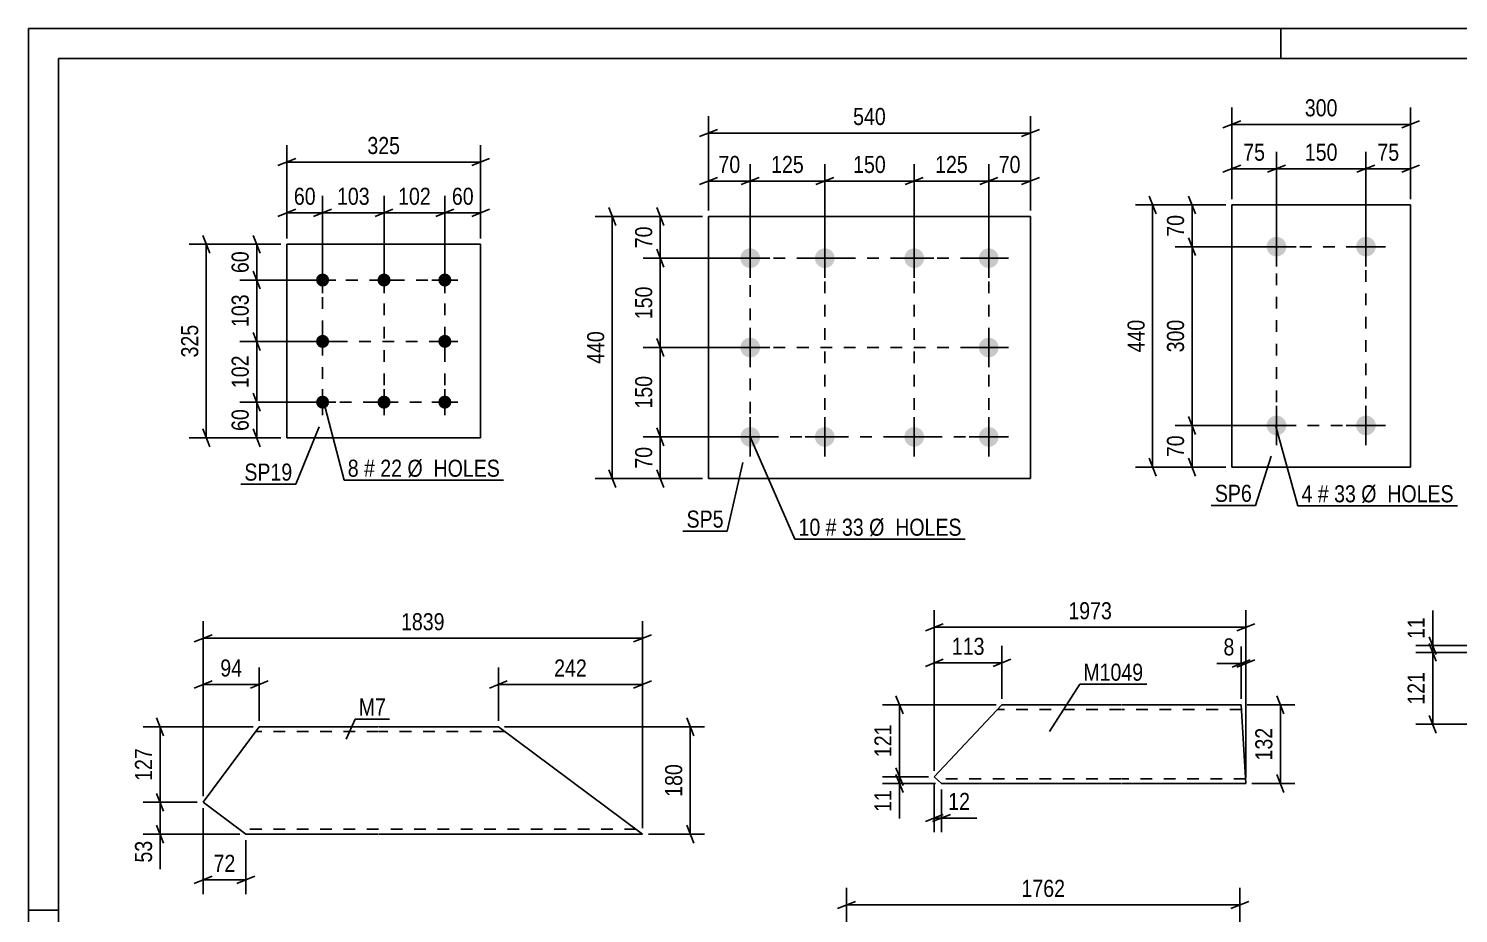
# Model space of a CAD drawing. Header units: millimetres. Extents: x 0 to 420, y 0 to 297.
# Drawn here: x 0 to 239.8, y 148.5 to 297 of the extents above; entities that cross this region are included whole.
import ezdxf

# ---------------------------------------------------------------- set-up
doc = ezdxf.new("R2010")
doc.units = ezdxf.units.MM
doc.linetypes.add('DXK_LINE_DOT2', pattern=[3.9198, 1.9599, -1.9599])
doc.styles.add('Arial Narrow', font='ARIALN.TTF', dxfattribs={"height": 0.2})

# ---------------------------------------------------------------- blocks, each defined once
blk = doc.blocks.new('Unknown-761550548-1135')
at = {"color": 5, "linetype": 'Continuous'}
for p, q in [((420, 297), (0, 297)), ((0, 297), (0, 0)), ((0, 292), (0, 297)), ((210, 292), (210, 297)), ((415, 292), (5, 292)), ((5, 292), (5, 5)), ((5, 149), (0, 149))]:
    blk.add_line(p, q, dxfattribs=at)
blk = doc.blocks.new('Part-761550548-8783 - 8782')
at = {"color": 2, "linetype": 'Continuous'}
for p, q in [((151.9, 171.42), (163.25, 183.49)), ((183.25, 183.49), (163.25, 183.49)), ((203.35, 183.49), (183.35, 183.49)), ((204.16, 170.29), (203.35, 183.49)), ((153.11, 170.29), (151.9, 171.42)), ((183.25, 170.29), (153.11, 170.29)), ((204.16, 170.29), (183.35, 170.29))]:
    blk.add_line(p, q, dxfattribs=at)
at = {"color": 7, "linetype": 'DXK_LINE_DOT2'}
for p, q in [((183.25, 182.69), (162.5, 182.69)), ((203.4, 182.69), (183.35, 182.69)), ((183.25, 171.09), (152.26, 171.09)), ((204.12, 171.09), (183.35, 171.09)), ((204.12, 171.09), (204.11, 171.15))]:
    blk.add_line(p, q, dxfattribs=at)
blk = doc.blocks.new('Part-761550548-8795 - 8794')
at = {"color": 2, "linetype": 'Continuous'}
for p, q in [((29.26, 167.13), (38.69, 179.79)), ((58.69, 179.79), (38.69, 179.79)), ((78.79, 179.79), (58.79, 179.79)), ((102.97, 161.79), (78.79, 179.79)), ((36.43, 161.79), (29.26, 167.13)), ((58.69, 161.79), (36.43, 161.79)), ((102.97, 161.79), (58.79, 161.79))]:
    blk.add_line(p, q, dxfattribs=at)
at = {"color": 7, "linetype": 'DXK_LINE_DOT2'}
for p, q in [((58.69, 178.99), (38.1, 178.99)), ((79.87, 178.99), (58.79, 178.99)), ((36.43, 161.79), (35.04, 162.83)), ((58.69, 162.59), (35.36, 162.59)), ((101.89, 162.59), (58.79, 162.59))]:
    blk.add_line(p, q, dxfattribs=at)
blk = doc.blocks.new('Part-761550548-8852 - 8851')
at = {"color": 2, "linetype": 'Continuous'}
for p, q in [((75.81, 260.79), (43.31, 260.79)), ((43.31, 228.29), (43.31, 260.79)), ((75.81, 228.29), (75.81, 260.79)), ((75.81, 228.29), (43.31, 228.29))]:
    blk.add_line(p, q, dxfattribs=at)
blk = doc.blocks.new('Bolt-761550548-8853 - 8851')
at = {"linetype": 'Continuous'}
for points in [[(49.31, 255.89, -1), (49.31, 253.69, -1)], [(59.61, 255.89, -1), (59.61, 253.69, -1)], [(69.81, 255.89, -1), (69.81, 253.69, -1)], [(49.31, 245.59, -1), (49.31, 243.39, -1)], [(69.81, 245.59, -1), (69.81, 243.39, -1)], [(49.31, 235.39, -1), (49.31, 233.19, -1)], [(59.61, 235.39, -1), (59.61, 233.19, -1)], [(69.81, 235.39, -1), (69.81, 233.19, -1)]]:
    blk.add_hatch(color=1, dxfattribs=at).paths.add_polyline_path(points)
at = {"color": 1, "linetype": 'Continuous'}
for p, q in [((49.31, 256.99), (49.31, 252.59)), ((59.61, 256.99), (59.61, 252.59)), ((69.81, 256.99), (69.81, 252.59)), ((47.11, 254.79), (51.51, 254.79)), ((57.41, 254.79), (61.81, 254.79)), ((67.61, 254.79), (72.01, 254.79)), ((49.31, 246.69), (49.31, 242.29)), ((69.81, 246.69), (69.81, 242.29)), ((47.11, 244.49), (51.51, 244.49)), ((67.61, 244.49), (72.01, 244.49)), ((49.31, 236.49), (49.31, 232.09)), ((59.61, 236.49), (59.61, 232.09)), ((69.81, 236.49), (69.81, 232.09)), ((47.11, 234.29), (51.51, 234.29)), ((57.41, 234.29), (61.81, 234.29)), ((67.61, 234.29), (72.01, 234.29))]:
    blk.add_line(p, q, dxfattribs=at)
blk = doc.blocks.new('Part-761550548-8875 - 8874')
at = {"color": 2, "linetype": 'Continuous'}
for p, q in [((201.79, 223.39), (201.79, 267.39)), ((201.79, 267.39), (231.79, 267.39)), ((231.79, 267.39), (231.79, 223.39)), ((231.79, 223.39), (201.79, 223.39))]:
    blk.add_line(p, q, dxfattribs=at)
blk = doc.blocks.new('Bolt-761550548-8876 - 8874')
at = {"linetype": 'Continuous'}
for points in [[(209.29, 262.04, -1), (209.29, 258.74, -1)], [(224.29, 262.04, -1), (224.29, 258.74, -1)], [(209.29, 232.04, -1), (209.29, 228.74, -1)], [(224.29, 232.04, -1), (224.29, 228.74, -1)]]:
    blk.add_hatch(color=1, dxfattribs=at).paths.add_polyline_path(points)
at = {"color": 1, "linetype": 'Continuous'}
for p, q in [((209.29, 263.69), (209.29, 257.09)), ((224.29, 263.69), (224.29, 257.09)), ((205.99, 260.39), (212.59, 260.39)), ((220.99, 260.39), (227.59, 260.39)), ((209.29, 233.69), (209.29, 227.09)), ((224.29, 233.69), (224.29, 227.09)), ((205.99, 230.39), (212.59, 230.39)), ((220.99, 230.39), (227.59, 230.39))]:
    blk.add_line(p, q, dxfattribs=at)
blk = doc.blocks.new('Part-761550548-8884 - 8883')
at = {"color": 2, "linetype": 'Continuous'}
for p, q in [((114.03, 221.46), (114.03, 265.46)), ((114.03, 265.46), (168.03, 265.46)), ((168.03, 265.46), (168.03, 221.46)), ((168.03, 221.46), (114.03, 221.46))]:
    blk.add_line(p, q, dxfattribs=at)
blk = doc.blocks.new('Bolt-761550548-8885 - 8883')
at = {"linetype": 'Continuous'}
for points in [[(121.03, 260.11, -1), (121.03, 256.81, -1)], [(133.53, 260.11, -1), (133.53, 256.81, -1)], [(148.53, 260.11, -1), (148.53, 256.81, -1)], [(161.03, 260.11, -1), (161.03, 256.81, -1)], [(121.03, 245.11, -1), (121.03, 241.81, -1)], [(161.03, 245.11, -1), (161.03, 241.81, -1)], [(121.03, 230.11, -1), (121.03, 226.81, -1)], [(133.53, 230.11, -1), (133.53, 226.81, -1)], [(148.53, 230.11, -1), (148.53, 226.81, -1)], [(161.03, 230.11, -1), (161.03, 226.81, -1)]]:
    blk.add_hatch(color=1, dxfattribs=at).paths.add_polyline_path(points)
at = {"color": 1, "linetype": 'Continuous'}
for p, q in [((121.03, 261.76), (121.03, 255.16)), ((133.53, 261.76), (133.53, 255.16)), ((148.53, 261.76), (148.53, 255.16)), ((161.03, 261.76), (161.03, 255.16)), ((117.73, 258.46), (124.33, 258.46)), ((130.23, 258.46), (136.83, 258.46)), ((145.23, 258.46), (151.83, 258.46)), ((157.73, 258.46), (164.33, 258.46)), ((121.03, 246.76), (121.03, 240.16)), ((161.03, 246.76), (161.03, 240.16)), ((117.73, 243.46), (124.33, 243.46)), ((157.73, 243.46), (164.33, 243.46)), ((121.03, 231.76), (121.03, 225.16)), ((133.53, 231.76), (133.53, 225.16)), ((148.53, 231.76), (148.53, 225.16)), ((161.03, 231.76), (161.03, 225.16)), ((117.73, 228.46), (124.33, 228.46)), ((130.23, 228.46), (136.83, 228.46)), ((145.23, 228.46), (151.83, 228.46)), ((157.73, 228.46), (164.33, 228.46))]:
    blk.add_line(p, q, dxfattribs=at)
blk = doc.blocks.new('Rectangle-761550548-11235 - 8851')
at = {"color": 1, "linetype": 'DXK_LINE_DOT2'}
blk.add_lwpolyline([(49.31, 254.79), (69.81, 254.79), (69.81, 234.29), (49.31, 234.29), (49.31, 254.79)], close=True, dxfattribs=at)
blk = doc.blocks.new('Rectangle-761550548-11284 - 8874')
at = {"color": 1, "linetype": 'DXK_LINE_DOT2'}
blk.add_lwpolyline([(209.29, 260.39), (224.29, 260.39), (224.29, 230.39), (209.29, 230.39), (209.29, 260.39)], close=True, dxfattribs=at)
blk = doc.blocks.new('Rectangle-761550548-11245 - 8883')
at = {"color": 1, "linetype": 'DXK_LINE_DOT2'}
blk.add_lwpolyline([(121.03, 258.46), (161.03, 258.46), (161.03, 228.46), (121.03, 228.46), (121.03, 258.46)], close=True, dxfattribs=at)
blk = doc.blocks.new('Line-761550548-11276 - 8851')
at = {"color": 1, "linetype": 'DXK_LINE_DOT2'}
blk.add_line((59.61, 254.79), (59.61, 232.79), dxfattribs=at)
blk = doc.blocks.new('Line-761550548-11255 - 8883')
at = {"color": 1, "linetype": 'DXK_LINE_DOT2'}
blk.add_line((148.53, 258.46), (148.53, 228.46), dxfattribs=at)
blk = doc.blocks.new('Line-761550548-11280 - 8851')
at = {"color": 1, "linetype": 'DXK_LINE_DOT2'}
blk.add_line((51.51, 244.49), (69.81, 244.49), dxfattribs=at)
blk = doc.blocks.new('Line-761550548-11262 - 8883')
at = {"color": 1, "linetype": 'DXK_LINE_DOT2'}
blk.add_line((133.53, 258.46), (133.53, 228.46), dxfattribs=at)
blk = doc.blocks.new('Line-761550548-11269 - 8883')
at = {"color": 1, "linetype": 'DXK_LINE_DOT2'}
blk.add_line((121.03, 243.46), (161.03, 243.46), dxfattribs=at)
blk = doc.blocks.new('StraightDimension-761550548-11375 - 8745')
at = {"color": 7, "linetype": 'Continuous'}
for p, q in [((234.89, 194.92), (236.09, 191.92)), ((244.78, 193.42), (232.64, 193.42)), ((243.58, 192.29), (232.64, 192.29)), ((236.09, 190.79), (234.89, 193.79)), ((235.49, 192.29), (235.49, 193.42))]:
    blk.add_line(p, q, dxfattribs=at)
at = {"color": 0}
blk.add_wipeout([(234.74, 198.8), (230.54, 198.8), (230.54, 193.94), (234.74, 193.94)], dxfattribs=at)
at = {"color": 7, "linetype": 'Continuous'}
blk.add_line((235.49, 193.42), (235.49, 199.32), dxfattribs=at)
blk.add_line((235.49, 193.42), (235.49, 199.32), dxfattribs=at)
at = {"color": 3, "style": 'Arial Narrow'}
blk.add_text('11', height=2.863, rotation=90.0002, dxfattribs=at).set_placement((234.14, 194.54))
blk = doc.blocks.new('StraightDimension-761550548-11376 - 8745')
at = {"color": 7, "linetype": 'Continuous'}
for p, q in [((243.58, 192.29), (232.64, 192.29)), ((234.89, 193.79), (236.09, 190.79)), ((235.49, 180.22), (235.49, 192.29)), ((254.93, 180.22), (232.64, 180.22)), ((236.09, 178.72), (234.89, 181.72))]:
    blk.add_line(p, q, dxfattribs=at)
at = {"color": 0}
blk.add_wipeout([(234.74, 189.59), (230.54, 189.59), (230.54, 182.91), (234.74, 182.91)], dxfattribs=at)
at = {"color": 3, "style": 'Arial Narrow'}
blk.add_text('121', height=2.863, rotation=90.0002, dxfattribs=at).set_placement((234.14, 183.51))
blk = doc.blocks.new('StraightDimension-761550548-9063 - 8782')
at = {"color": 7, "linetype": 'Continuous'}
for p, q in [((203.35, 184.49), (203.35, 193.28)), ((204.16, 171.29), (204.16, 193.28)), ((201.85, 189.83), (204.85, 191.03)), ((205.66, 191.03), (202.66, 189.83)), ((203.35, 190.43), (204.16, 190.43))]:
    blk.add_line(p, q, dxfattribs=at)
at = {"color": 0}
blk.add_wipeout([(202.83, 191.18), (202.83, 195.38), (199.8, 195.38), (199.8, 191.18)], dxfattribs=at)
at = {"color": 7, "linetype": 'Continuous'}
blk.add_line((203.35, 190.43), (199.28, 190.43), dxfattribs=at)
blk.add_line((203.35, 190.43), (199.28, 190.43), dxfattribs=at)
at = {"color": 3, "style": 'Arial Narrow'}
blk.add_text('8', height=2.86, dxfattribs=at).set_placement((200.4, 191.78))
blk = doc.blocks.new('StraightDimension-761550548-11414 - 8782')
at = {"color": 7, "linetype": 'Continuous'}
for p, q in [((145.47, 184.99), (146.67, 181.99)), ((162.25, 183.49), (143.22, 183.49)), ((146.07, 171.42), (146.07, 183.49)), ((146.67, 169.92), (145.47, 172.92)), ((150.9, 171.42), (143.22, 171.42))]:
    blk.add_line(p, q, dxfattribs=at)
at = {"color": 0}
blk.add_wipeout([(145.32, 180.8), (141.12, 180.8), (141.12, 174.11), (145.32, 174.11)], dxfattribs=at)
at = {"color": 3, "style": 'Arial Narrow'}
blk.add_text('121', height=2.863, rotation=90.0002, dxfattribs=at).set_placement((144.72, 174.71))
blk = doc.blocks.new('StraightDimension-761550548-9071 - 8782')
at = {"color": 7, "linetype": 'Continuous'}
for p, q in [((151.9, 170.42), (151.9, 162.09)), ((153.11, 169.29), (153.11, 162.09)), ((150.4, 163.89), (153.4, 165.09)), ((154.61, 165.09), (151.61, 163.89)), ((151.9, 164.49), (153.11, 164.49))]:
    blk.add_line(p, q, dxfattribs=at)
at = {"color": 0}
blk.add_wipeout([(158.49, 165.24), (158.49, 169.44), (153.63, 169.44), (153.63, 165.24)], dxfattribs=at)
at = {"color": 7, "linetype": 'Continuous'}
blk.add_line((153.11, 164.49), (159.01, 164.49), dxfattribs=at)
blk.add_line((153.11, 164.49), (159.01, 164.49), dxfattribs=at)
at = {"color": 3, "style": 'Arial Narrow'}
blk.add_text('12', height=2.863, dxfattribs=at).set_placement((154.23, 165.84))
blk = doc.blocks.new('StraightDimension-761550548-9083 - 8782')
at = {"color": 7, "linetype": 'Continuous'}
for p, q in [((210.54, 181.99), (209.34, 184.99)), ((204.35, 183.49), (212.34, 183.49)), ((209.94, 170.29), (209.94, 183.49)), ((205.16, 170.29), (212.34, 170.29)), ((209.34, 171.79), (210.54, 168.79))]:
    blk.add_line(p, q, dxfattribs=at)
at = {"color": 0}
blk.add_wipeout([(209.19, 180.23), (204.99, 180.23), (204.99, 173.55), (209.19, 173.55)], dxfattribs=at)
at = {"color": 3, "style": 'Arial Narrow'}
blk.add_text('132', height=2.863, rotation=90.0002, dxfattribs=at).set_placement((208.59, 174.15))
blk = doc.blocks.new('StraightDimension-761550548-9067 - 8782')
at = {"color": 7, "linetype": 'Continuous'}
for p, q in [((151.9, 172.42), (151.9, 193.38)), ((163.25, 184.49), (163.25, 193.38)), ((150.4, 189.93), (153.4, 191.13)), ((151.9, 190.53), (163.25, 190.53)), ((164.75, 191.13), (161.75, 189.93))]:
    blk.add_line(p, q, dxfattribs=at)
at = {"color": 0}
blk.add_wipeout([(160.92, 191.28), (160.92, 195.48), (154.24, 195.48), (154.24, 191.28)], dxfattribs=at)
at = {"color": 3, "style": 'Arial Narrow'}
blk.add_text('113', height=2.863, dxfattribs=at).set_placement((154.84, 191.88))
blk = doc.blocks.new('StraightDimension-761550548-9089 - 8782')
at = {"color": 7, "linetype": 'Continuous'}
for p, q in [((151.9, 172.42), (151.9, 199.35)), ((204.16, 171.29), (204.16, 199.35)), ((153.4, 197.1), (150.4, 195.9)), ((202.66, 195.9), (205.66, 197.1)), ((151.9, 196.5), (204.16, 196.5))]:
    blk.add_line(p, q, dxfattribs=at)
at = {"color": 0}
blk.add_wipeout([(182.29, 197.25), (182.29, 201.45), (173.78, 201.45), (173.78, 197.25)], dxfattribs=at)
at = {"color": 3, "style": 'Arial Narrow'}
blk.add_text('1973', height=2.863, dxfattribs=at).set_placement((174.38, 197.85))
blk = doc.blocks.new('StraightDimension-761550548-11415 - 8782')
at = {"color": 7, "linetype": 'Continuous'}
for p, q in [((145.47, 172.92), (146.67, 169.92)), ((150.9, 171.42), (143.22, 171.42)), ((152.11, 170.29), (143.22, 170.29)), ((146.67, 168.79), (145.47, 171.79)), ((146.07, 170.29), (146.07, 171.42))]:
    blk.add_line(p, q, dxfattribs=at)
at = {"color": 0}
blk.add_wipeout([(145.32, 169.76), (141.12, 169.76), (141.12, 164.91), (145.32, 164.91)], dxfattribs=at)
at = {"color": 7, "linetype": 'Continuous'}
blk.add_line((146.07, 170.29), (146.07, 164.38), dxfattribs=at)
blk.add_line((146.07, 170.29), (146.07, 164.38), dxfattribs=at)
at = {"color": 3, "style": 'Arial Narrow'}
blk.add_text('11', height=2.863, rotation=90.0002, dxfattribs=at).set_placement((144.72, 165.51))
blk = doc.blocks.new('StraightDimension-761550548-9101 - 8794')
at = {"color": 7, "linetype": 'Continuous'}
for p, q in [((29.26, 166.13), (29.26, 151.7)), ((36.43, 160.79), (36.43, 151.7)), ((27.76, 153.5), (30.76, 154.7)), ((29.26, 154.1), (36.43, 154.1)), ((37.93, 154.7), (34.93, 153.5))]:
    blk.add_line(p, q, dxfattribs=at)
at = {"color": 0}
blk.add_wipeout([(35.28, 154.85), (35.28, 159.05), (30.42, 159.05), (30.42, 154.85)], dxfattribs=at)
at = {"color": 3, "style": 'Arial Narrow'}
blk.add_text('72', height=2.863, dxfattribs=at).set_placement((31.02, 155.45))
blk = doc.blocks.new('StraightDimension-761550548-9093 - 8794')
at = {"color": 7, "linetype": 'Continuous'}
for p, q in [((78.79, 180.79), (78.79, 189.74)), ((102.97, 162.79), (102.97, 189.74)), ((80.29, 187.49), (77.29, 186.29)), ((101.47, 186.29), (104.47, 187.49)), ((78.79, 186.89), (102.97, 186.89))]:
    blk.add_line(p, q, dxfattribs=at)
at = {"color": 0}
blk.add_wipeout([(94.22, 187.64), (94.22, 191.84), (87.54, 191.84), (87.54, 187.64)], dxfattribs=at)
at = {"color": 3, "style": 'Arial Narrow'}
blk.add_text('242', height=2.863, dxfattribs=at).set_placement((88.14, 188.24))
blk = doc.blocks.new('StraightDimension-761550548-9113 - 8794')
at = {"color": 7, "linetype": 'Continuous'}
for p, q in [((111.57, 178.29), (110.37, 181.29)), ((79.79, 179.79), (113.37, 179.79)), ((110.97, 161.79), (110.97, 179.79)), ((110.37, 163.29), (111.57, 160.29)), ((103.97, 161.79), (113.37, 161.79))]:
    blk.add_line(p, q, dxfattribs=at)
at = {"color": 0}
blk.add_wipeout([(110.22, 174.13), (106.02, 174.13), (106.02, 167.45), (110.22, 167.45)], dxfattribs=at)
at = {"color": 3, "style": 'Arial Narrow'}
blk.add_text('180', height=2.863, rotation=90.0002, dxfattribs=at).set_placement((109.62, 168.05))
blk = doc.blocks.new('StraightDimension-761550548-9105 - 8794')
at = {"color": 7, "linetype": 'Continuous'}
for p, q in [((22.65, 178.29), (21.45, 181.29)), ((37.69, 179.79), (19.2, 179.79)), ((22.05, 167.13), (22.05, 179.79)), ((21.45, 168.63), (22.65, 165.63)), ((28.26, 167.13), (19.2, 167.13))]:
    blk.add_line(p, q, dxfattribs=at)
at = {"color": 0}
blk.add_wipeout([(21.3, 176.8), (17.1, 176.8), (17.1, 170.12), (21.3, 170.12)], dxfattribs=at)
at = {"color": 3, "style": 'Arial Narrow'}
blk.add_text('127', height=2.863, rotation=90.0002, dxfattribs=at).set_placement((20.7, 170.72))
blk = doc.blocks.new('StraightDimension-761550548-9097 - 8794')
at = {"color": 7, "linetype": 'Continuous'}
for p, q in [((29.26, 168.13), (29.26, 189.74)), ((38.69, 180.79), (38.69, 189.74)), ((27.76, 186.29), (30.76, 187.49)), ((40.19, 187.49), (37.19, 186.29)), ((29.26, 186.89), (38.69, 186.89))]:
    blk.add_line(p, q, dxfattribs=at)
at = {"color": 0}
blk.add_wipeout([(36.41, 187.64), (36.41, 191.84), (31.55, 191.84), (31.55, 187.64)], dxfattribs=at)
at = {"color": 3, "style": 'Arial Narrow'}
blk.add_text('94', height=2.863, dxfattribs=at).set_placement((32.15, 188.24))
blk = doc.blocks.new('StraightDimension-761550548-9106 - 8794')
at = {"color": 7, "linetype": 'Continuous'}
for p, q in [((21.45, 168.63), (22.65, 165.63)), ((28.26, 167.13), (19.2, 167.13)), ((22.05, 161.79), (22.05, 167.13)), ((22.65, 160.29), (21.45, 163.29)), ((35.43, 161.79), (19.2, 161.79))]:
    blk.add_line(p, q, dxfattribs=at)
at = {"color": 0}
blk.add_wipeout([(21.3, 161.27), (17.1, 161.27), (17.1, 156.41), (21.3, 156.41)], dxfattribs=at)
at = {"color": 7, "linetype": 'Continuous'}
blk.add_line((22.05, 161.79), (22.05, 155.88), dxfattribs=at)
blk.add_line((22.05, 161.79), (22.05, 155.88), dxfattribs=at)
at = {"color": 3, "style": 'Arial Narrow'}
blk.add_text('53', height=2.863, rotation=90.0002, dxfattribs=at).set_placement((20.7, 157.01))
blk = doc.blocks.new('StraightDimension-761550548-9119 - 8794')
at = {"color": 7, "linetype": 'Continuous'}
for p, q in [((29.26, 168.13), (29.26, 197.51)), ((102.97, 162.79), (102.97, 197.51)), ((30.76, 195.26), (27.76, 194.06)), ((29.26, 194.66), (102.97, 194.66)), ((101.47, 194.06), (104.47, 195.26))]:
    blk.add_line(p, q, dxfattribs=at)
at = {"color": 0}
blk.add_wipeout([(70.37, 195.41), (70.37, 199.61), (61.86, 199.61), (61.86, 195.41)], dxfattribs=at)
at = {"color": 3, "style": 'Arial Narrow'}
blk.add_text('1839', height=2.863, dxfattribs=at).set_placement((62.46, 196.01))
blk = doc.blocks.new('StraightDimension-761550548-9221 - 8851')
at = {"color": 7, "linetype": 'Continuous'}
for p, q in [((37.66, 262.29), (38.86, 259.29)), ((42.31, 260.79), (35.41, 260.79)), ((38.26, 254.79), (38.26, 260.79)), ((48.31, 254.79), (35.41, 254.79)), ((38.86, 253.29), (37.66, 256.29))]:
    blk.add_line(p, q, dxfattribs=at)
at = {"color": 0}
blk.add_wipeout([(37.51, 260.22), (33.31, 260.22), (33.31, 255.36), (37.51, 255.36)], dxfattribs=at)
at = {"color": 3, "style": 'Arial Narrow'}
blk.add_text('60', height=2.863, rotation=90.0002, dxfattribs=at).set_placement((36.91, 255.96))
blk = doc.blocks.new('StraightDimension-761550548-9222 - 8851')
at = {"color": 7, "linetype": 'Continuous'}
for p, q in [((48.31, 254.79), (35.41, 254.79)), ((37.66, 256.29), (38.86, 253.29)), ((38.26, 244.49), (38.26, 254.79)), ((38.86, 242.99), (37.66, 245.99)), ((48.31, 244.49), (35.41, 244.49))]:
    blk.add_line(p, q, dxfattribs=at)
at = {"color": 0}
blk.add_wipeout([(37.51, 252.98), (33.31, 252.98), (33.31, 246.3), (37.51, 246.3)], dxfattribs=at)
at = {"color": 3, "style": 'Arial Narrow'}
blk.add_text('103', height=2.863, rotation=90.0002, dxfattribs=at).set_placement((36.91, 246.9))
blk = doc.blocks.new('StraightDimension-761550548-9223 - 8851')
at = {"color": 7, "linetype": 'Continuous'}
for p, q in [((37.66, 245.99), (38.86, 242.99)), ((48.31, 244.49), (35.41, 244.49)), ((38.26, 234.29), (38.26, 244.49)), ((38.86, 232.79), (37.66, 235.79)), ((48.31, 234.29), (35.41, 234.29))]:
    blk.add_line(p, q, dxfattribs=at)
at = {"color": 0}
blk.add_wipeout([(37.51, 242.73), (33.31, 242.73), (33.31, 236.05), (37.51, 236.05)], dxfattribs=at)
at = {"color": 3, "style": 'Arial Narrow'}
blk.add_text('102', height=2.863, rotation=90.0002, dxfattribs=at).set_placement((36.91, 236.65))
blk = doc.blocks.new('StraightDimension-761550548-9224 - 8851')
at = {"color": 7, "linetype": 'Continuous'}
for p, q in [((37.66, 235.79), (38.86, 232.79)), ((48.31, 234.29), (35.41, 234.29)), ((38.26, 228.29), (38.26, 234.29)), ((42.31, 228.29), (35.41, 228.29)), ((38.86, 226.79), (37.66, 229.79))]:
    blk.add_line(p, q, dxfattribs=at)
at = {"color": 0}
blk.add_wipeout([(37.51, 233.72), (33.31, 233.72), (33.31, 228.86), (37.51, 228.86)], dxfattribs=at)
at = {"color": 3, "style": 'Arial Narrow'}
blk.add_text('60', height=2.863, rotation=90.0002, dxfattribs=at).set_placement((36.91, 229.46))
blk = doc.blocks.new('StraightDimension-761550548-9237 - 8851')
at = {"color": 7, "linetype": 'Continuous'}
for p, q in [((30.4, 259.29), (29.2, 262.29)), ((42.31, 260.79), (26.95, 260.79)), ((29.8, 228.29), (29.8, 260.79)), ((42.31, 228.29), (26.95, 228.29)), ((29.2, 229.79), (30.4, 226.79))]:
    blk.add_line(p, q, dxfattribs=at)
at = {"color": 0}
blk.add_wipeout([(29.05, 247.88), (24.85, 247.88), (24.85, 241.2), (29.05, 241.2)], dxfattribs=at)
at = {"color": 3, "style": 'Arial Narrow'}
blk.add_text('325', height=2.863, rotation=90.0002, dxfattribs=at).set_placement((28.45, 241.8))
blk = doc.blocks.new('StraightDimension-761550548-9241 - 8851')
at = {"color": 7, "linetype": 'Continuous'}
for p, q in [((69.81, 255.79), (69.81, 268.92)), ((75.81, 261.79), (75.81, 268.92)), ((68.31, 265.47), (71.31, 266.67)), ((77.31, 266.67), (74.31, 265.47)), ((69.81, 266.07), (75.81, 266.07))]:
    blk.add_line(p, q, dxfattribs=at)
at = {"color": 0}
blk.add_wipeout([(75.24, 266.82), (75.24, 271.02), (70.39, 271.02), (70.39, 266.82)], dxfattribs=at)
at = {"color": 3, "style": 'Arial Narrow'}
blk.add_text('60', height=2.863, dxfattribs=at).set_placement((70.99, 267.42))
blk = doc.blocks.new('StraightDimension-761550548-9242 - 8851')
at = {"color": 7, "linetype": 'Continuous'}
for p, q in [((59.61, 255.79), (59.61, 268.92)), ((69.81, 255.79), (69.81, 268.92)), ((58.11, 265.47), (61.11, 266.67)), ((71.31, 266.67), (68.31, 265.47)), ((59.61, 266.07), (69.81, 266.07))]:
    blk.add_line(p, q, dxfattribs=at)
at = {"color": 0}
blk.add_wipeout([(68.06, 266.82), (68.06, 271.02), (61.37, 271.02), (61.37, 266.82)], dxfattribs=at)
at = {"color": 3, "style": 'Arial Narrow'}
blk.add_text('102', height=2.863, dxfattribs=at).set_placement((61.97, 267.42))
blk = doc.blocks.new('StraightDimension-761550548-9243 - 8851')
at = {"color": 7, "linetype": 'Continuous'}
for p, q in [((49.31, 255.79), (49.31, 268.92)), ((59.61, 255.79), (59.61, 268.92)), ((47.81, 265.47), (50.81, 266.67)), ((61.11, 266.67), (58.11, 265.47)), ((49.31, 266.07), (59.61, 266.07))]:
    blk.add_line(p, q, dxfattribs=at)
at = {"color": 0}
blk.add_wipeout([(57.81, 266.82), (57.81, 271.02), (51.12, 271.02), (51.12, 266.82)], dxfattribs=at)
at = {"color": 3, "style": 'Arial Narrow'}
blk.add_text('103', height=2.863, dxfattribs=at).set_placement((51.72, 267.42))
blk = doc.blocks.new('StraightDimension-761550548-9244 - 8851')
at = {"color": 7, "linetype": 'Continuous'}
for p, q in [((43.31, 261.79), (43.31, 268.92)), ((49.31, 255.79), (49.31, 268.92)), ((41.81, 265.47), (44.81, 266.67)), ((50.81, 266.67), (47.81, 265.47)), ((43.31, 266.07), (49.31, 266.07))]:
    blk.add_line(p, q, dxfattribs=at)
at = {"color": 0}
blk.add_wipeout([(48.74, 266.82), (48.74, 271.02), (43.89, 271.02), (43.89, 266.82)], dxfattribs=at)
at = {"color": 3, "style": 'Arial Narrow'}
blk.add_text('60', height=2.863, dxfattribs=at).set_placement((44.49, 267.42))
blk = doc.blocks.new('StraightDimension-761550548-9257 - 8851')
at = {"color": 7, "linetype": 'Continuous'}
for p, q in [((43.31, 261.79), (43.31, 277.44)), ((75.81, 261.79), (75.81, 277.44)), ((44.81, 275.19), (41.81, 273.99)), ((43.31, 274.59), (75.81, 274.59)), ((74.31, 273.99), (77.31, 275.19))]:
    blk.add_line(p, q, dxfattribs=at)
at = {"color": 0}
blk.add_wipeout([(62.91, 275.34), (62.91, 279.54), (56.22, 279.54), (56.22, 275.34)], dxfattribs=at)
at = {"color": 3, "style": 'Arial Narrow'}
blk.add_text('325', height=2.863, dxfattribs=at).set_placement((56.82, 275.94))
blk = doc.blocks.new('StraightDimension-761550548-9261 - 8874')
at = {"color": 7, "linetype": 'Continuous'}
for p, q in [((194.53, 268.89), (195.73, 265.89)), ((200.79, 267.39), (192.28, 267.39)), ((195.13, 260.39), (195.13, 267.39)), ((195.73, 258.89), (194.53, 261.89)), ((208.29, 260.39), (192.28, 260.39))]:
    blk.add_line(p, q, dxfattribs=at)
at = {"color": 0}
blk.add_wipeout([(194.38, 266.32), (190.18, 266.32), (190.18, 261.46), (194.38, 261.46)], dxfattribs=at)
at = {"color": 3, "style": 'Arial Narrow'}
blk.add_text('70', height=2.863, rotation=90.0002, dxfattribs=at).set_placement((193.78, 262.06))
blk = doc.blocks.new('StraightDimension-761550548-9277 - 8874')
at = {"color": 7, "linetype": 'Continuous'}
for p, q in [((224.29, 261.39), (224.29, 276.32)), ((231.79, 268.39), (231.79, 276.32)), ((222.79, 272.87), (225.79, 274.07)), ((224.29, 273.47), (231.79, 273.47)), ((233.29, 274.07), (230.29, 272.87))]:
    blk.add_line(p, q, dxfattribs=at)
at = {"color": 0}
blk.add_wipeout([(230.46, 274.22), (230.46, 278.42), (225.61, 278.42), (225.61, 274.22)], dxfattribs=at)
at = {"color": 3, "style": 'Arial Narrow'}
blk.add_text('75', height=2.863, dxfattribs=at).set_placement((226.21, 274.82))
blk = doc.blocks.new('StraightDimension-761550548-9262 - 8874')
at = {"color": 7, "linetype": 'Continuous'}
for p, q in [((195.73, 258.89), (194.53, 261.89)), ((208.29, 260.39), (192.28, 260.39)), ((195.13, 230.39), (195.13, 260.39)), ((208.29, 230.39), (192.28, 230.39)), ((194.53, 231.89), (195.73, 228.89))]:
    blk.add_line(p, q, dxfattribs=at)
at = {"color": 0}
blk.add_wipeout([(194.38, 248.73), (190.18, 248.73), (190.18, 242.05), (194.38, 242.05)], dxfattribs=at)
at = {"color": 3, "style": 'Arial Narrow'}
blk.add_text('300', height=2.863, rotation=90.0002, dxfattribs=at).set_placement((193.78, 242.65))
blk = doc.blocks.new('StraightDimension-761550548-9263 - 8874')
at = {"color": 7, "linetype": 'Continuous'}
for p, q in [((208.29, 230.39), (192.28, 230.39)), ((194.53, 231.89), (195.73, 228.89)), ((195.13, 223.39), (195.13, 230.39)), ((200.79, 223.39), (192.28, 223.39)), ((195.73, 221.89), (194.53, 224.89))]:
    blk.add_line(p, q, dxfattribs=at)
at = {"color": 0}
blk.add_wipeout([(194.38, 229.32), (190.18, 229.32), (190.18, 224.46), (194.38, 224.46)], dxfattribs=at)
at = {"color": 3, "style": 'Arial Narrow'}
blk.add_text('70', height=2.863, rotation=90.0002, dxfattribs=at).set_placement((193.78, 225.06))
blk = doc.blocks.new('StraightDimension-761550548-9273 - 8874')
at = {"color": 7, "linetype": 'Continuous'}
for p, q in [((189.12, 265.89), (187.92, 268.89)), ((200.79, 267.39), (185.67, 267.39)), ((188.52, 223.39), (188.52, 267.39)), ((200.79, 223.39), (185.67, 223.39)), ((187.92, 224.89), (189.12, 221.89))]:
    blk.add_line(p, q, dxfattribs=at)
at = {"color": 0}
blk.add_wipeout([(187.77, 248.73), (183.57, 248.73), (183.57, 242.05), (187.77, 242.05)], dxfattribs=at)
at = {"color": 3, "style": 'Arial Narrow'}
blk.add_text('440', height=2.863, rotation=90.0002, dxfattribs=at).set_placement((187.17, 242.65))
blk = doc.blocks.new('StraightDimension-761550548-9278 - 8874')
at = {"color": 7, "linetype": 'Continuous'}
for p, q in [((209.29, 261.39), (209.29, 276.32)), ((224.29, 261.39), (224.29, 276.32)), ((210.79, 274.07), (207.79, 272.87)), ((209.29, 273.47), (224.29, 273.47)), ((222.79, 272.87), (225.79, 274.07))]:
    blk.add_line(p, q, dxfattribs=at)
at = {"color": 0}
blk.add_wipeout([(220.13, 274.22), (220.13, 278.42), (213.44, 278.42), (213.44, 274.22)], dxfattribs=at)
at = {"color": 3, "style": 'Arial Narrow'}
blk.add_text('150', height=2.863, dxfattribs=at).set_placement((214.04, 274.82))
blk = doc.blocks.new('StraightDimension-761550548-9279 - 8874')
at = {"color": 7, "linetype": 'Continuous'}
for p, q in [((201.79, 268.39), (201.79, 276.32)), ((209.29, 261.39), (209.29, 276.32)), ((200.29, 272.87), (203.29, 274.07)), ((201.79, 273.47), (209.29, 273.47)), ((210.79, 274.07), (207.79, 272.87))]:
    blk.add_line(p, q, dxfattribs=at)
at = {"color": 0}
blk.add_wipeout([(207.96, 274.22), (207.96, 278.42), (203.11, 278.42), (203.11, 274.22)], dxfattribs=at)
at = {"color": 3, "style": 'Arial Narrow'}
blk.add_text('75', height=2.863, dxfattribs=at).set_placement((203.71, 274.82))
blk = doc.blocks.new('StraightDimension-761550548-9289 - 8874')
at = {"color": 7, "linetype": 'Continuous'}
for p, q in [((201.79, 268.39), (201.79, 283.77)), ((231.79, 268.39), (231.79, 283.77)), ((203.29, 281.52), (200.29, 280.32)), ((201.79, 280.92), (231.79, 280.92)), ((230.29, 280.32), (233.29, 281.52))]:
    blk.add_line(p, q, dxfattribs=at)
at = {"color": 0}
blk.add_wipeout([(220.13, 281.67), (220.13, 285.87), (213.44, 285.87), (213.44, 281.67)], dxfattribs=at)
at = {"color": 3, "style": 'Arial Narrow'}
blk.add_text('300', height=2.863, dxfattribs=at).set_placement((214.04, 282.27))
blk = doc.blocks.new('StraightDimension-761550548-9314 - 8883')
at = {"color": 7, "linetype": 'Continuous'}
for p, q in [((148.53, 259.46), (148.53, 274.26)), ((161.03, 259.46), (161.03, 274.26)), ((147.03, 270.81), (150.03, 272.01)), ((148.53, 271.41), (161.03, 271.41)), ((162.53, 272.01), (159.53, 270.81))]:
    blk.add_line(p, q, dxfattribs=at)
at = {"color": 0}
blk.add_wipeout([(158.12, 272.16), (158.12, 276.36), (151.43, 276.36), (151.43, 272.16)], dxfattribs=at)
at = {"color": 3, "style": 'Arial Narrow'}
blk.add_text('125', height=2.863, dxfattribs=at).set_placement((152.03, 272.76))
blk = doc.blocks.new('StraightDimension-761550548-9309 - 8883')
at = {"color": 7, "linetype": 'Continuous'}
for p, q in [((98.49, 263.96), (97.29, 266.96)), ((113.03, 265.46), (95.04, 265.46)), ((97.89, 221.46), (97.89, 265.46)), ((113.03, 221.46), (95.04, 221.46)), ((97.29, 222.96), (98.49, 219.96))]:
    blk.add_line(p, q, dxfattribs=at)
at = {"color": 0}
blk.add_wipeout([(97.14, 246.8), (92.94, 246.8), (92.94, 240.12), (97.14, 240.12)], dxfattribs=at)
at = {"color": 3, "style": 'Arial Narrow'}
blk.add_text('440', height=2.863, rotation=90.0002, dxfattribs=at).set_placement((96.54, 240.72))
blk = doc.blocks.new('StraightDimension-761550548-9293 - 8883')
at = {"color": 7, "linetype": 'Continuous'}
for p, q in [((105.34, 266.96), (106.54, 263.96)), ((113.03, 265.46), (103.09, 265.46)), ((105.94, 258.46), (105.94, 265.46)), ((106.54, 256.96), (105.34, 259.96)), ((120.03, 258.46), (103.09, 258.46))]:
    blk.add_line(p, q, dxfattribs=at)
at = {"color": 0}
blk.add_wipeout([(105.19, 264.39), (100.99, 264.39), (100.99, 259.53), (105.19, 259.53)], dxfattribs=at)
at = {"color": 3, "style": 'Arial Narrow'}
blk.add_text('70', height=2.863, rotation=90.0002, dxfattribs=at).set_placement((104.59, 260.13))
blk = doc.blocks.new('StraightDimension-761550548-9294 - 8883')
at = {"color": 7, "linetype": 'Continuous'}
for p, q in [((106.54, 256.96), (105.34, 259.96)), ((120.03, 258.46), (103.09, 258.46)), ((105.94, 243.46), (105.94, 258.46)), ((105.34, 244.96), (106.54, 241.96)), ((120.03, 243.46), (103.09, 243.46))]:
    blk.add_line(p, q, dxfattribs=at)
at = {"color": 0}
blk.add_wipeout([(105.19, 254.3), (100.99, 254.3), (100.99, 247.62), (105.19, 247.62)], dxfattribs=at)
at = {"color": 3, "style": 'Arial Narrow'}
blk.add_text('150', height=2.863, rotation=90.0002, dxfattribs=at).set_placement((104.59, 248.22))
blk = doc.blocks.new('StraightDimension-761550548-9295 - 8883')
at = {"color": 7, "linetype": 'Continuous'}
for p, q in [((106.54, 241.96), (105.34, 244.96)), ((120.03, 243.46), (103.09, 243.46)), ((105.94, 228.46), (105.94, 243.46)), ((120.03, 228.46), (103.09, 228.46)), ((105.34, 229.96), (106.54, 226.96))]:
    blk.add_line(p, q, dxfattribs=at)
at = {"color": 0}
blk.add_wipeout([(105.19, 239.3), (100.99, 239.3), (100.99, 232.62), (105.19, 232.62)], dxfattribs=at)
at = {"color": 3, "style": 'Arial Narrow'}
blk.add_text('150', height=2.863, rotation=90.0002, dxfattribs=at).set_placement((104.59, 233.22))
blk = doc.blocks.new('StraightDimension-761550548-9296 - 8883')
at = {"color": 7, "linetype": 'Continuous'}
for p, q in [((120.03, 228.46), (103.09, 228.46)), ((105.34, 229.96), (106.54, 226.96)), ((105.94, 221.46), (105.94, 228.46)), ((113.03, 221.46), (103.09, 221.46)), ((106.54, 219.96), (105.34, 222.96))]:
    blk.add_line(p, q, dxfattribs=at)
at = {"color": 0}
blk.add_wipeout([(105.19, 227.39), (100.99, 227.39), (100.99, 222.53), (105.19, 222.53)], dxfattribs=at)
at = {"color": 3, "style": 'Arial Narrow'}
blk.add_text('70', height=2.863, rotation=90.0002, dxfattribs=at).set_placement((104.59, 223.13))
blk = doc.blocks.new('StraightDimension-761550548-9313 - 8883')
at = {"color": 7, "linetype": 'Continuous'}
for p, q in [((161.03, 259.46), (161.03, 274.26)), ((168.03, 266.46), (168.03, 274.26)), ((159.53, 270.81), (162.53, 272.01)), ((161.03, 271.41), (168.03, 271.41)), ((169.53, 272.01), (166.53, 270.81))]:
    blk.add_line(p, q, dxfattribs=at)
at = {"color": 0}
blk.add_wipeout([(166.95, 272.16), (166.95, 276.36), (162.1, 276.36), (162.1, 272.16)], dxfattribs=at)
at = {"color": 3, "style": 'Arial Narrow'}
blk.add_text('70', height=2.863, dxfattribs=at).set_placement((162.7, 272.76))
blk = doc.blocks.new('StraightDimension-761550548-9315 - 8883')
at = {"color": 7, "linetype": 'Continuous'}
for p, q in [((133.53, 259.46), (133.53, 274.26)), ((148.53, 259.46), (148.53, 274.26)), ((135.03, 272.01), (132.03, 270.81)), ((133.53, 271.41), (148.53, 271.41)), ((147.03, 270.81), (150.03, 272.01))]:
    blk.add_line(p, q, dxfattribs=at)
at = {"color": 0}
blk.add_wipeout([(144.37, 272.16), (144.37, 276.36), (137.68, 276.36), (137.68, 272.16)], dxfattribs=at)
at = {"color": 3, "style": 'Arial Narrow'}
blk.add_text('150', height=2.863, dxfattribs=at).set_placement((138.28, 272.76))
blk = doc.blocks.new('StraightDimension-761550548-9316 - 8883')
at = {"color": 7, "linetype": 'Continuous'}
for p, q in [((121.03, 259.46), (121.03, 274.26)), ((133.53, 259.46), (133.53, 274.26)), ((119.53, 270.81), (122.53, 272.01)), ((121.03, 271.41), (133.53, 271.41)), ((135.03, 272.01), (132.03, 270.81))]:
    blk.add_line(p, q, dxfattribs=at)
at = {"color": 0}
blk.add_wipeout([(130.62, 272.16), (130.62, 276.36), (123.93, 276.36), (123.93, 272.16)], dxfattribs=at)
at = {"color": 3, "style": 'Arial Narrow'}
blk.add_text('125', height=2.863, dxfattribs=at).set_placement((124.53, 272.76))
blk = doc.blocks.new('StraightDimension-761550548-9317 - 8883')
at = {"color": 7, "linetype": 'Continuous'}
for p, q in [((114.03, 266.46), (114.03, 274.26)), ((121.03, 259.46), (121.03, 274.26)), ((112.53, 270.81), (115.53, 272.01)), ((114.03, 271.41), (121.03, 271.41)), ((122.53, 272.01), (119.53, 270.81))]:
    blk.add_line(p, q, dxfattribs=at)
at = {"color": 0}
blk.add_wipeout([(119.95, 272.16), (119.95, 276.36), (115.1, 276.36), (115.1, 272.16)], dxfattribs=at)
at = {"color": 3, "style": 'Arial Narrow'}
blk.add_text('70', height=2.863, dxfattribs=at).set_placement((115.7, 272.76))
blk = doc.blocks.new('StraightDimension-761550548-9333 - 8883')
at = {"color": 7, "linetype": 'Continuous'}
for p, q in [((114.03, 266.46), (114.03, 282.31)), ((168.03, 266.46), (168.03, 282.31)), ((115.53, 280.06), (112.53, 278.86)), ((114.03, 279.46), (168.03, 279.46)), ((166.53, 278.86), (169.53, 280.06))]:
    blk.add_line(p, q, dxfattribs=at)
at = {"color": 0}
blk.add_wipeout([(144.37, 280.21), (144.37, 284.41), (137.68, 284.41), (137.68, 280.21)], dxfattribs=at)
at = {"color": 3, "style": 'Arial Narrow'}
blk.add_text('540', height=2.863, dxfattribs=at).set_placement((138.28, 280.81))
blk = doc.blocks.new('StraightDimension-761550548-9487 - 8992')
at = {"color": 7, "linetype": 'Continuous'}
for p, q in [((137.19, 129), (137.19, 152.75)), ((203.15, 134.33), (203.15, 152.75)), ((138.69, 150.5), (135.69, 149.3)), ((137.19, 149.9), (203.15, 149.9)), ((201.65, 149.3), (204.65, 150.5))]:
    blk.add_line(p, q, dxfattribs=at)
at = {"color": 0}
blk.add_wipeout([(174.43, 150.65), (174.43, 154.85), (165.92, 154.85), (165.92, 150.65)], dxfattribs=at)
at = {"color": 3, "style": 'Arial Narrow'}
blk.add_text('1762', height=2.863, dxfattribs=at).set_placement((166.52, 151.25))
blk = doc.blocks.new('Mark-761550548-9501 - 8782')
at = {"color": 0}
blk.add_wipeout([(186.94, 187.53), (186.94, 190.53), (176.89, 190.53), (176.89, 187.53)], dxfattribs=at)
blk.add_wipeout([(186.94, 187.53), (186.94, 190.53), (176.89, 190.53), (176.89, 187.53)], dxfattribs=at)
at = {"color": 30, "linetype": 'Continuous'}
for p, q in [((171.2, 178.99), (176.29, 186.93)), ((176.29, 186.93), (187.54, 186.93))]:
    blk.add_line(p, q, dxfattribs=at)
at = {"color": 3, "style": 'Arial Narrow'}
blk.add_text('M1049', height=2.863, dxfattribs=at).set_placement((176.89, 187.53))
blk = doc.blocks.new('Mark-761550548-9504 - 8794')
at = {"color": 0}
blk.add_wipeout([(59.93, 181.69), (59.93, 184.69), (55.37, 184.69), (55.37, 181.69)], dxfattribs=at)
blk.add_wipeout([(59.93, 181.69), (59.93, 184.69), (55.37, 184.69), (55.37, 181.69)], dxfattribs=at)
at = {"color": 30, "linetype": 'Continuous'}
for p, q in [((53.24, 177.72), (54.77, 181.09)), ((54.77, 181.09), (60.53, 181.09))]:
    blk.add_line(p, q, dxfattribs=at)
at = {"color": 3, "style": 'Arial Narrow'}
blk.add_text('M7', height=2.863, dxfattribs=at).set_placement((55.37, 181.69))
blk = doc.blocks.new('Mark-761550548-9525 - 8851')
at = {"color": 0}
blk.add_wipeout([(55.35, 221.77), (55.35, 224.77), (53.53, 224.77), (53.53, 221.77)], dxfattribs=at)
blk.add_wipeout([(55.35, 221.77), (55.35, 224.77), (53.53, 224.77), (53.53, 221.77)], dxfattribs=at)
at = {"color": 7, "linetype": 'Continuous'}
blk.add_line((49.47, 234.45), (52.93, 221.17), dxfattribs=at)
at = {"color": 0}
blk.add_wipeout([(58.08, 221.77), (58.08, 224.77), (56.25, 224.77), (56.25, 221.77)], dxfattribs=at)
blk.add_wipeout([(58.08, 221.77), (58.08, 224.77), (56.25, 224.77), (56.25, 221.77)], dxfattribs=at)
at = {"color": 3, "style": 'Arial Narrow'}
blk.add_text('8', height=2.86, dxfattribs=at).set_placement((53.53, 221.77))
at = {"color": 0}
blk.add_wipeout([(62.64, 221.77), (62.64, 224.77), (58.98, 224.77), (58.98, 221.77)], dxfattribs=at)
blk.add_wipeout([(62.64, 221.77), (62.64, 224.77), (58.98, 224.77), (58.98, 221.77)], dxfattribs=at)
at = {"color": 3, "style": 'Arial Narrow'}
blk.add_text('#', height=2.86, dxfattribs=at).set_placement((56.25, 221.77))
at = {"color": 0}
blk.add_wipeout([(79.07, 221.77), (79.07, 224.77), (63.54, 224.77), (63.54, 221.77)], dxfattribs=at)
blk.add_wipeout([(79.07, 221.77), (79.07, 224.77), (63.54, 224.77), (63.54, 221.77)], dxfattribs=at)
at = {"color": 7, "linetype": 'Continuous'}
blk.add_line((52.93, 221.17), (79.67, 221.17), dxfattribs=at)
at = {"color": 3, "style": 'Arial Narrow'}
for s, p in [('22', (58.98, 221.77)), ('Ø  HOLES', (63.54, 221.77))]:
    blk.add_text(s, height=2.863, dxfattribs=at).set_placement(p)
blk = doc.blocks.new('Mark-761550548-9522 - 8851')
at = {"color": 0}
blk.add_wipeout([(44.23, 221.12), (44.23, 224.12), (36.19, 224.12), (36.19, 221.12)], dxfattribs=at)
blk.add_wipeout([(44.23, 221.12), (44.23, 224.12), (36.19, 224.12), (36.19, 221.12)], dxfattribs=at)
at = {"color": 30, "linetype": 'Continuous'}
for p in [(48.73, 230.15), (35.59, 220.52)]:
    blk.add_line(p, (44.83, 220.52), dxfattribs=at)
at = {"color": 3, "style": 'Arial Narrow'}
blk.add_text('SP19', height=2.863, dxfattribs=at).set_placement((36.19, 221.12))
blk = doc.blocks.new('Mark-761550548-9529 - 8874')
at = {"color": 0}
blk.add_wipeout([(215.32, 217.48), (215.32, 220.48), (213.49, 220.48), (213.49, 217.48)], dxfattribs=at)
blk.add_wipeout([(215.32, 217.48), (215.32, 220.48), (213.49, 220.48), (213.49, 217.48)], dxfattribs=at)
at = {"color": 7, "linetype": 'Continuous'}
blk.add_line((209.13, 230.43), (212.89, 216.88), dxfattribs=at)
at = {"color": 0}
blk.add_wipeout([(218.05, 217.48), (218.05, 220.48), (216.22, 220.48), (216.22, 217.48)], dxfattribs=at)
blk.add_wipeout([(218.05, 217.48), (218.05, 220.48), (216.22, 220.48), (216.22, 217.48)], dxfattribs=at)
at = {"color": 3, "style": 'Arial Narrow'}
blk.add_text('4', height=2.86, dxfattribs=at).set_placement((213.49, 217.48))
at = {"color": 0}
blk.add_wipeout([(222.6, 217.48), (222.6, 220.48), (218.95, 220.48), (218.95, 217.48)], dxfattribs=at)
blk.add_wipeout([(222.6, 217.48), (222.6, 220.48), (218.95, 220.48), (218.95, 217.48)], dxfattribs=at)
at = {"color": 3, "style": 'Arial Narrow'}
blk.add_text('#', height=2.86, dxfattribs=at).set_placement((216.22, 217.48))
at = {"color": 0}
blk.add_wipeout([(239.03, 217.48), (239.03, 220.48), (223.5, 220.48), (223.5, 217.48)], dxfattribs=at)
blk.add_wipeout([(239.03, 217.48), (239.03, 220.48), (223.5, 220.48), (223.5, 217.48)], dxfattribs=at)
at = {"color": 7, "linetype": 'Continuous'}
blk.add_line((212.89, 216.88), (239.63, 216.88), dxfattribs=at)
at = {"color": 3, "style": 'Arial Narrow'}
for s, p in [('33', (218.95, 217.48)), ('Ø  HOLES', (223.5, 217.48))]:
    blk.add_text(s, height=2.863, dxfattribs=at).set_placement(p)
blk = doc.blocks.new('Mark-761550548-9526 - 8874')
at = {"color": 0}
blk.add_wipeout([(205.16, 217.56), (205.16, 220.56), (198.95, 220.56), (198.95, 217.56)], dxfattribs=at)
blk.add_wipeout([(205.16, 217.56), (205.16, 220.56), (198.95, 220.56), (198.95, 217.56)], dxfattribs=at)
at = {"color": 30, "linetype": 'Continuous'}
for p in [(208.42, 225.25), (198.35, 216.96)]:
    blk.add_line(p, (205.76, 216.96), dxfattribs=at)
at = {"color": 3, "style": 'Arial Narrow'}
blk.add_text('SP6', height=2.863, dxfattribs=at).set_placement((198.95, 217.56))
blk = doc.blocks.new('Mark-761550548-9530 - 8883')
at = {"color": 0}
blk.add_wipeout([(116.56, 213.23), (116.56, 216.23), (110.35, 216.23), (110.35, 213.23)], dxfattribs=at)
blk.add_wipeout([(116.56, 213.23), (116.56, 216.23), (110.35, 216.23), (110.35, 213.23)], dxfattribs=at)
at = {"color": 30, "linetype": 'Continuous'}
for p in [(119.77, 224.19), (109.75, 212.63)]:
    blk.add_line(p, (117.16, 212.63), dxfattribs=at)
at = {"color": 3, "style": 'Arial Narrow'}
blk.add_text('SP5', height=2.863, dxfattribs=at).set_placement((110.35, 213.23))
blk = doc.blocks.new('Mark-761550548-9533 - 8883')
at = {"color": 0}
blk.add_wipeout([(132.78, 211.87), (132.78, 214.87), (129.13, 214.87), (129.13, 211.87)], dxfattribs=at)
blk.add_wipeout([(132.78, 211.87), (132.78, 214.87), (129.13, 214.87), (129.13, 211.87)], dxfattribs=at)
at = {"color": 7, "linetype": 'Continuous'}
blk.add_line((121.03, 228.46), (128.53, 211.27), dxfattribs=at)
at = {"color": 0}
blk.add_wipeout([(135.51, 211.87), (135.51, 214.87), (133.68, 214.87), (133.68, 211.87)], dxfattribs=at)
blk.add_wipeout([(135.51, 211.87), (135.51, 214.87), (133.68, 214.87), (133.68, 211.87)], dxfattribs=at)
at = {"color": 3, "style": 'Arial Narrow'}
blk.add_text('10', height=2.863, dxfattribs=at).set_placement((129.13, 211.87))
at = {"color": 0}
blk.add_wipeout([(140.07, 211.87), (140.07, 214.87), (136.41, 214.87), (136.41, 211.87)], dxfattribs=at)
blk.add_wipeout([(140.07, 211.87), (140.07, 214.87), (136.41, 214.87), (136.41, 211.87)], dxfattribs=at)
at = {"color": 3, "style": 'Arial Narrow'}
blk.add_text('#', height=2.86, dxfattribs=at).set_placement((133.68, 211.87))
at = {"color": 0}
blk.add_wipeout([(156.49, 211.87), (156.49, 214.87), (140.97, 214.87), (140.97, 211.87)], dxfattribs=at)
blk.add_wipeout([(156.49, 211.87), (156.49, 214.87), (140.97, 214.87), (140.97, 211.87)], dxfattribs=at)
at = {"color": 7, "linetype": 'Continuous'}
blk.add_line((128.53, 211.27), (157.09, 211.27), dxfattribs=at)
at = {"color": 3, "style": 'Arial Narrow'}
for s, p in [('33', (136.41, 211.87)), ('Ø  HOLES', (140.97, 211.87))]:
    blk.add_text(s, height=2.863, dxfattribs=at).set_placement(p)

msp = doc.modelspace()

# ---------------------------------------------------------------- block references
for name in ['Unknown-761550548-1135', 'Part-761550548-8875 - 8874', 'Part-761550548-8884 - 8883', 'Bolt-761550548-8885 - 8883', 'Bolt-761550548-8876 - 8874', 'Part-761550548-8852 - 8851', 'Rectangle-761550548-11284 - 8874', 'Bolt-761550548-8853 - 8851', 'Rectangle-761550548-11245 - 8883', 'Line-761550548-11262 - 8883', 'Line-761550548-11255 - 8883', 'Rectangle-761550548-11235 - 8851', 'Line-761550548-11276 - 8851', 'Line-761550548-11280 - 8851', 'Line-761550548-11269 - 8883', 'Part-761550548-8783 - 8782', 'Part-761550548-8795 - 8794']:
    msp.add_blockref(name, (0, 0))

# ---------------------------------------------------------------- next in the draw order: block references
for name in ['StraightDimension-761550548-9277 - 8874', 'StraightDimension-761550548-9314 - 8883', 'StraightDimension-761550548-9241 - 8851', 'StraightDimension-761550548-9261 - 8874', 'StraightDimension-761550548-9309 - 8883', 'StraightDimension-761550548-9221 - 8851', 'StraightDimension-761550548-11375 - 8745', 'StraightDimension-761550548-9063 - 8782', 'StraightDimension-761550548-9093 - 8794', 'StraightDimension-761550548-11414 - 8782', 'StraightDimension-761550548-9101 - 8794', 'StraightDimension-761550548-9487 - 8992']:
    msp.add_blockref(name, (0, 0))

# ---------------------------------------------------------------- next in the draw order: block references
for name in ['StraightDimension-761550548-9315 - 8883', 'StraightDimension-761550548-9313 - 8883', 'StraightDimension-761550548-9242 - 8851', 'StraightDimension-761550548-9293 - 8883', 'StraightDimension-761550548-9262 - 8874', 'StraightDimension-761550548-9222 - 8851', 'StraightDimension-761550548-9067 - 8782', 'StraightDimension-761550548-11376 - 8745', 'StraightDimension-761550548-9083 - 8782', 'StraightDimension-761550548-9105 - 8794', 'StraightDimension-761550548-9113 - 8794', 'StraightDimension-761550548-9071 - 8782']:
    msp.add_blockref(name, (0, 0))

# ---------------------------------------------------------------- next in the draw order: block references
for name in ['StraightDimension-761550548-9278 - 8874', 'StraightDimension-761550548-9243 - 8851', 'StraightDimension-761550548-9294 - 8883', 'StraightDimension-761550548-9223 - 8851', 'StraightDimension-761550548-9263 - 8874', 'StraightDimension-761550548-9089 - 8782', 'StraightDimension-761550548-9097 - 8794']:
    msp.add_blockref(name, (0, 0))

# ---------------------------------------------------------------- next in the draw order: block references
for name in ['StraightDimension-761550548-9316 - 8883', 'StraightDimension-761550548-9273 - 8874', 'StraightDimension-761550548-9295 - 8883', 'StraightDimension-761550548-9224 - 8851', 'Mark-761550548-9529 - 8874', 'Mark-761550548-9501 - 8782', 'StraightDimension-761550548-11415 - 8782', 'StraightDimension-761550548-9106 - 8794']:
    msp.add_blockref(name, (0, 0))

# ---------------------------------------------------------------- next in the draw order: block references
for name in ['StraightDimension-761550548-9279 - 8874', 'StraightDimension-761550548-9317 - 8883', 'StraightDimension-761550548-9237 - 8851', 'Mark-761550548-9525 - 8851', 'StraightDimension-761550548-9296 - 8883', 'Mark-761550548-9526 - 8874', 'StraightDimension-761550548-9119 - 8794']:
    msp.add_blockref(name, (0, 0))

# ---------------------------------------------------------------- next in the draw order: block references
for name in ['StraightDimension-761550548-9289 - 8874', 'StraightDimension-761550548-9333 - 8883', 'StraightDimension-761550548-9244 - 8851', 'Mark-761550548-9522 - 8851', 'Mark-761550548-9533 - 8883', 'Mark-761550548-9530 - 8883', 'Mark-761550548-9504 - 8794']:
    msp.add_blockref(name, (0, 0))

# ---------------------------------------------------------------- next in the draw order: block references
msp.add_blockref('StraightDimension-761550548-9257 - 8851', (0, 0))

doc.saveas('drawing.dxf')
